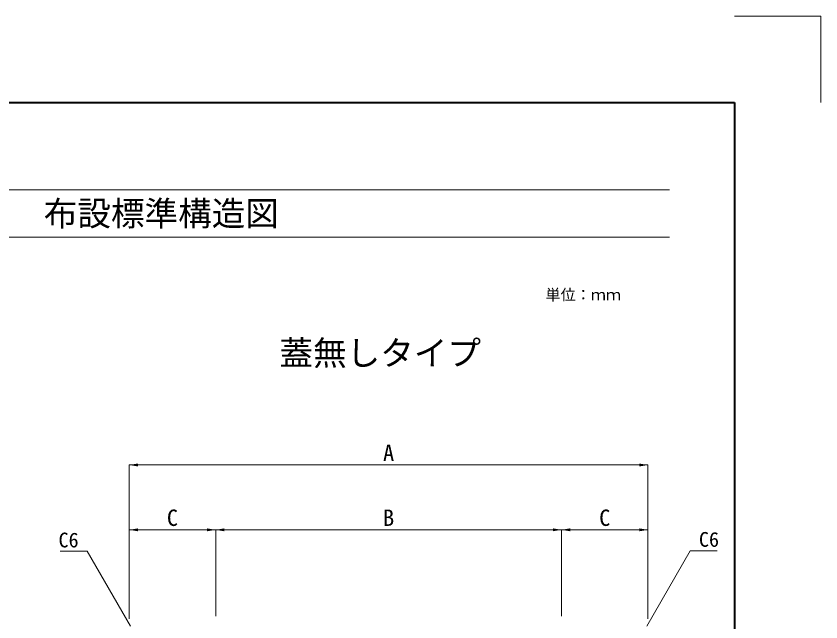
# Model space of a CAD drawing. Units: millimetres at full size; details may follow other scales. Extents: x 77366 to 106166, y -28085 to 6898.
# Drawn here: x 104304 to 106166, y -16607 to -15205 of the extents above; entities that cross this region are included whole.
import ezdxf
from ezdxf.enums import TextEntityAlignment as Align

# ---------------------------------------------------------------- set-up
doc = ezdxf.new("R2010")
doc.units = ezdxf.units.MM
doc.header["$LTSCALE"] = 50
for name, color, linetype, lineweight in [('Defpoints_2', 8, 'Continuous', 0), ('図枠', 7, 'Continuous', 5), ('寸法線', 7, 'Continuous', 13), ('引出線', 4, 'Continuous', 13)]:
    doc.layers.add(name, color=color, linetype=linetype, lineweight=lineweight)
doc.styles.add('ＭＳ ゴシック', font='')
doc.styles.get('ＭＳ ゴシック').set_extended_font_data('MS Gothic')

# ---------------------------------------------------------------- blocks, each defined once
blk = doc.blocks.new('filled_arrow')
at = {"color": 0, "linetype": 'Continuous', "lineweight": -2}
blk.add_solid([(7.5, 1.25), (0, 0), (7.5, -1.25)], dxfattribs=at)

msp = doc.modelspace()

# ---------------------------------------------------------------- linework, layer by layer
at = {"layer": 'Defpoints_2', "color": 7, "lineweight": 13}
for p, q in [((105965.8, -15205.36), (106165.8, -15205.36)), ((106165.8, -15205.36), (106165.8, -15405.36))]:
    msp.add_line(p, q, dxfattribs=at)
at = {"layer": '図枠', "lineweight": 40}
for p, q in [((102365.8, -15405.36), (105965.8, -15405.36)), ((105965.8, -15405.36), (105965.8, -20945.36))]:
    msp.add_line(p, q, dxfattribs=at)
at = {"layer": '図枠', "lineweight": 13}
for p, q in [((102515.8, -15606.94), (105815.8, -15606.94)), ((102515.8, -15716.94), (105815.8, -15716.94))]:
    msp.add_line(p, q, dxfattribs=at)
at = {"layer": '寸法線'}
for p, q in [((104565.8, -16243.73), (105765.8, -16243.73)), ((104565.8, -16599.73), (104565.8, -16243.73)), ((105765.8, -16599.73), (105765.8, -16243.73)), ((104565.8, -16393.73), (104765.8, -16393.73)), ((104565.8, -16599.73), (104565.8, -16393.73)), ((104765.8, -16593.73), (104765.8, -16393.73)), ((104765.8, -16393.73), (105565.8, -16393.73)), ((104765.8, -16593.73), (104765.8, -16393.73)), ((105565.8, -16593.73), (105565.8, -16393.73)), ((105565.8, -16393.73), (105765.8, -16393.73)), ((105565.8, -16593.73), (105565.8, -16393.73)), ((105765.8, -16599.73), (105765.8, -16393.73))]:
    msp.add_line(p, q, dxfattribs=at)
at = {"layer": '引出線'}
for points in [[(104568.8, -16616.73), (104468.73, -16443.41), (104406.34, -16443.41)], [(105762.8, -16616.73), (105863.65, -16442.05), (105926.04, -16442.05)]]:
    msp.add_lwpolyline(points, dxfattribs=at)

# ---------------------------------------------------------------- block references
at = {"layer": '寸法線', "xscale": 2.67, "yscale": 2.67}
for p in [(104565.8, -16243.73), (104565.8, -16393.73), (104765.8, -16393.73), (105565.8, -16393.73)]:
    msp.add_blockref('filled_arrow', p, dxfattribs=at)
at = {"layer": '寸法線', "xscale": 2.67, "yscale": 2.67, "rotation": 180}
for p in [(105765.8, -16243.73), (104765.8, -16393.73), (105565.8, -16393.73), (105765.8, -16393.73)]:
    msp.add_blockref('filled_arrow', p, dxfattribs=at)

# ---------------------------------------------------------------- texts
at = {"layer": '図枠', "style": 'ＭＳ ゴシック'}
msp.add_text('\u3000ＴＹ集水桝 (底無し)８００〔壁厚２００タイプ〕 布設標準構造図 ', height=56.96, dxfattribs=at).set_placement((102503.85, -15661.94), align=Align.MIDDLE_LEFT)
for s, height, p in [('単位：ｍｍ', 25.63, (105616.09, -15849.98)), ('蓋無しタイプ ', 56.96, (105165.8, -15984.73))]:
    msp.add_text(s, height=height, dxfattribs=at).set_placement(p, align=Align.MIDDLE_CENTER)
at = {"layer": '寸法線', "style": 'ＭＳ ゴシック'}
for s, p in [('A', (105165.8, -16215.73)), ('C', (104665.8, -16365.73)), ('B', (105165.8, -16365.73)), ('C', (105665.8, -16365.73))]:
    msp.add_text(s, height=37.98, dxfattribs=at).set_placement(p, align=Align.MIDDLE_CENTER)
at = {"layer": '引出線', "style": 'ＭＳ ゴシック'}
msp.add_text('C6', height=34.18, dxfattribs=at).set_placement((104448.73, -16400.21), align=Align.TOP_RIGHT)
msp.add_text('C6', height=34.18, dxfattribs=at).set_placement((105883.65, -16398.85), align=Align.TOP_LEFT)

doc.saveas('drawing.dxf')
